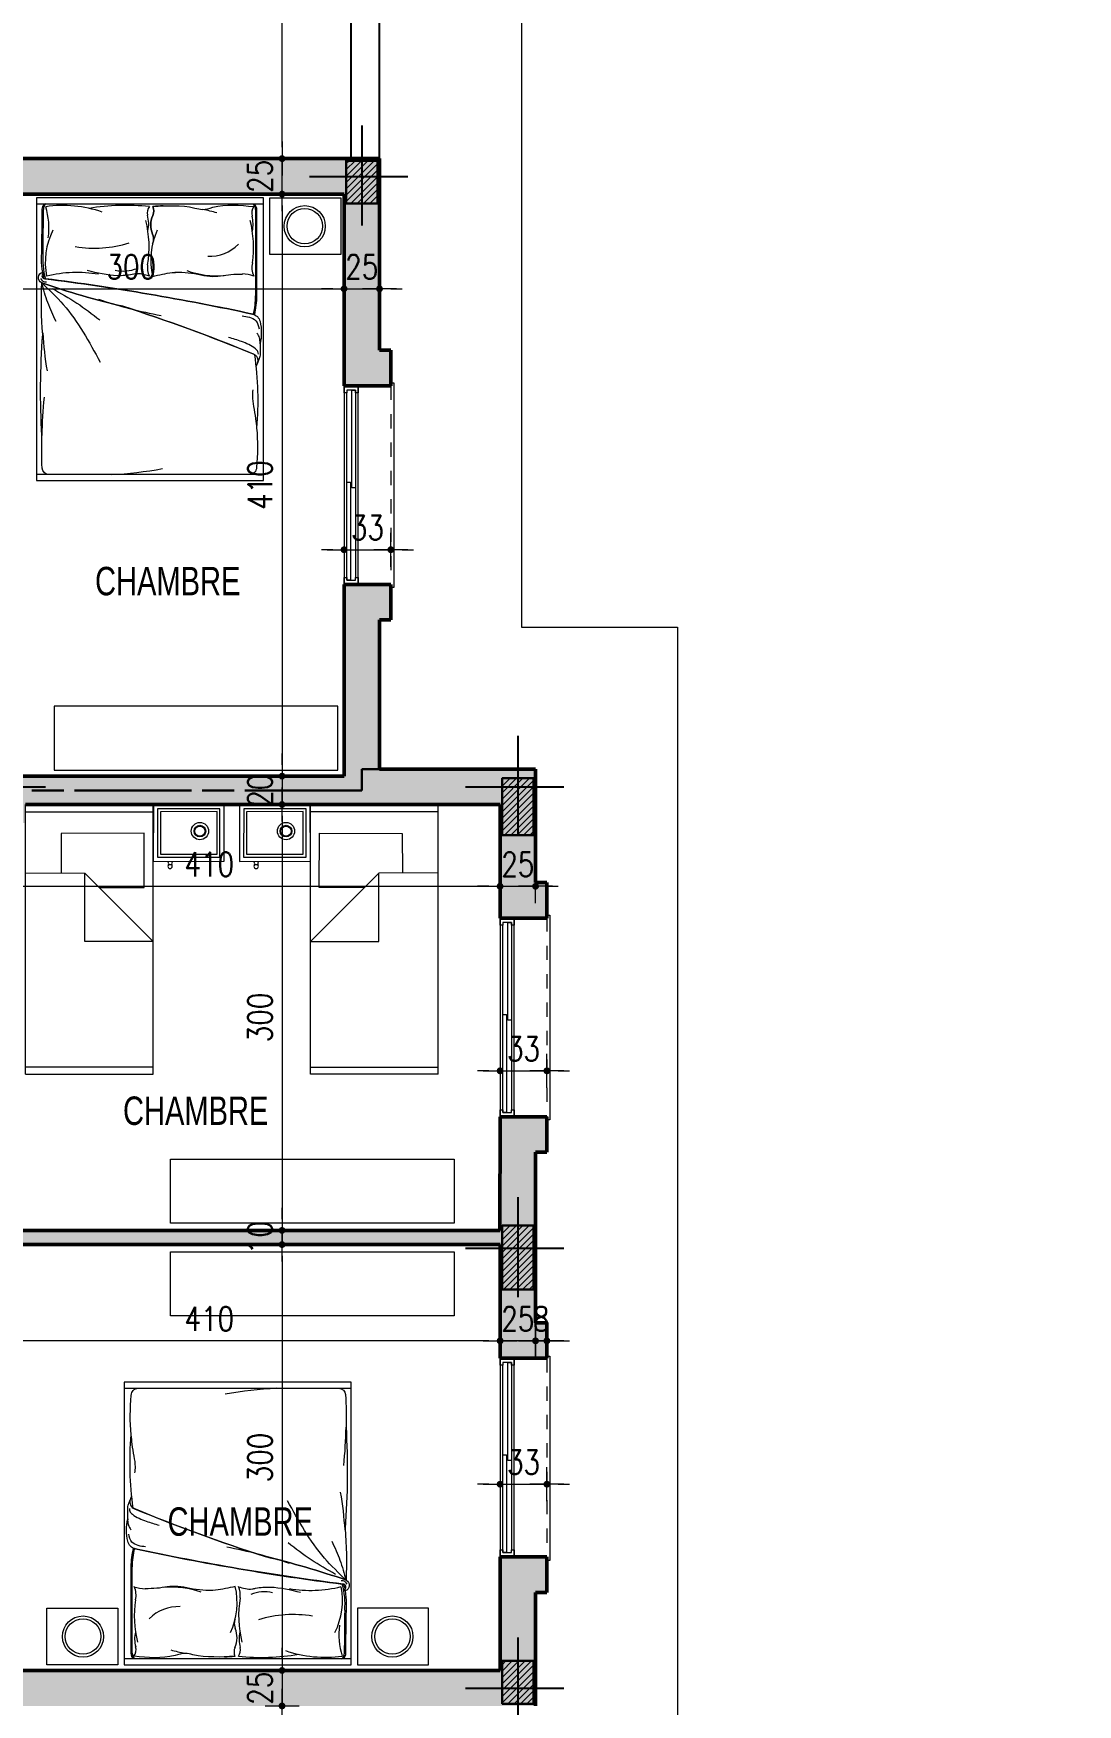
# Model space of a CAD drawing. Header units: millimetres. Extents: x 906 to 2589, y -1235 to -637.
# Drawn here: x 2566.35 to 2573.71, y -1221.9 to -1210.12 of the extents above; entities that cross this region are included whole.
import ezdxf

# ---------------------------------------------------------------- set-up
doc = ezdxf.new("R2010")
doc.units = ezdxf.units.MM
doc.linetypes.add('AXES', pattern=[2, 1.25, -0.25, 0.25, -0.25])
doc.linetypes.add('HIDDEN', pattern=[0.375, 0.25, -0.125])
doc.layers.get('DEFPOINTS').update_dxf_attribs({"color": 255, "lineweight": 13})
for name, color, linetype, lineweight in [('A-signe', 7, 'Continuous', 9), ('APPUITS', 7, 'Continuous', 18), ('AXE LIMITE', 1, 'AXES', 30), ('DIM.', 4, 'Continuous', 25), ('interrompu', 7, 'HIDDEN', 15), ('MENUISERIE', 7, 'Continuous', 13), ('MEUBLE', 35, 'Continuous', 15), ('MUR 0.25', 7, 'Continuous', 25), ('MUR 0.5', 7, 'Continuous', 50), ('POTEAUX ARCH', 7, 'Continuous', 30), ('POTEAUX HACHURE', 7, 'Continuous', 15), ('REVERS D EAU', 7, 'Continuous', 13), ('TEXTE', 7, 'Continuous', 20)]:
    doc.layers.add(name, color=color, linetype=linetype, lineweight=lineweight)
for name, color, linetype in [('AXE', 7, 'AXES'), ('TEINTE 1', 30, 'Continuous'), ('TEINTE 2', 3, 'Continuous')]:
    doc.layers.add(name, color=color, linetype=linetype)
doc.styles.add('atef', font='romans.shx', dxfattribs={"width": 0.8})
doc.styles.add('STYLE4', font='swisscl.ttf')
doc.dimstyles.new('COTEXT', dxfattribs={"dimscale": 0, "dimtxt": 0.17, "dimasz": 0.08, "dimexe": 0.015, "dimexo": 0.015, "dimgap": 0.07, "dimtad": 1, "dimdec": 0, "dimlfac": 100, "dimzin": 0, "dimdsep": 46, "dimtxsty": 'atef', "dimblk": 'SIG2', "dimcen": 0.15, "dimse1": 1, "dimse2": 1, "dimclrd": 256, "dimclre": 6, "dimclrt": 2, "dimadec": 0, "dimazin": 0, "dimtfac": 0.5, "dimtdec": 0, "dimtix": 1, "dimtmove": 2, "dimatfit": 1, "dimldrblk": 'SIG2', "dimfxl": 0.18, "dimtolj": 1, "dimtzin": 0, "dimlwd": 18, "dimarcsym": 0})

# ---------------------------------------------------------------- blocks, each defined once
blk = doc.blocks.new('SIG2')
at = {"layer": 'A-signe'}
for p, q in [((0, 1.5), (0, 0.5)), ((-1.5, 0), (-0.5, 0)), ((-0.5, 0), (0.5, 0)), ((0, 0.5), (0, -0.5)), ((0.5, 0), (1.5, 0)), ((0, -0.5), (0, -1.5))]:
    blk.add_line(p, q, dxfattribs=at)
at = {"layer": 'A-signe', "const_width": 0.3}
blk.add_lwpolyline([(-0.15, 0, 1), (0.15, 0, 1)], format="xyb", close=True, dxfattribs=at)
blk = doc.blocks.new('*D1064')
at = {"layer": 'DEFPOINTS', "color": 0, "transparency": 16777216}
for p in [(2567.795, -1211.256), (2567.795, -1215.356), (2568.106, -1215.356)]:
    blk.add_point(p, dxfattribs=at)
at = {"layer": 'DIM.', "lineweight": 18, "transparency": 16777216}
blk.add_line((2568.106, -1211.336), (2568.106, -1215.276), dxfattribs=at)
at = {"layer": 'DIM.', "lineweight": 18, "transparency": 16777216, "xscale": 0.08, "yscale": 0.08, "zscale": 0.08}
for p, rotation in [((2568.106, -1211.256), 90), ((2568.106, -1215.356), 270)]:
    blk.add_blockref('SIG2', p, dxfattribs=dict(at, rotation=rotation))
at = {"layer": 'DIM.', "color": 2, "transparency": 16777216, "insert": (2567.951, -1213.306), "char_height": 0.17, "attachment_point": 5, "rotation": 90, "style": 'atef'}
blk.add_mtext('\\A1;410', dxfattribs=at)
blk = doc.blocks.new('*D1065')
at = {"layer": 'DEFPOINTS', "color": 0, "transparency": 16777216}
for p in [(2567.795, -1215.356), (2567.203, -1215.556), (2568.106, -1215.556)]:
    blk.add_point(p, dxfattribs=at)
at = {"layer": 'DIM.', "lineweight": 18, "transparency": 16777216}
for p, q in [((2568.106, -1215.276), (2568.106, -1215.196)), ((2568.106, -1215.356), (2568.106, -1215.556)), ((2568.106, -1215.636), (2568.106, -1215.716))]:
    blk.add_line(p, q, dxfattribs=at)
at = {"layer": 'DIM.', "lineweight": 18, "transparency": 16777216, "xscale": 0.08, "yscale": 0.08, "zscale": 0.08}
for p, rotation in [((2568.106, -1215.356), 270), ((2568.106, -1215.556), 90)]:
    blk.add_blockref('SIG2', p, dxfattribs=dict(at, rotation=rotation))
at = {"layer": 'DIM.', "color": 2, "transparency": 16777216, "insert": (2567.951, -1215.456), "char_height": 0.17, "attachment_point": 5, "rotation": 90, "style": 'atef'}
blk.add_mtext('\\A1;20', dxfattribs=at)
blk = doc.blocks.new('*D1066')
at = {"layer": 'DEFPOINTS', "color": 0, "transparency": 16777216}
for p in [(2566.475, -1215.556), (2568.006, -1218.556), (2568.106, -1218.556)]:
    blk.add_point(p, dxfattribs=at)
at = {"layer": 'DIM.', "lineweight": 18, "transparency": 16777216}
blk.add_line((2568.106, -1215.636), (2568.106, -1218.476), dxfattribs=at)
at = {"layer": 'DIM.', "lineweight": 18, "transparency": 16777216, "xscale": 0.08, "yscale": 0.08, "zscale": 0.08}
for p, rotation in [((2568.106, -1215.556), 90), ((2568.106, -1218.556), 270)]:
    blk.add_blockref('SIG2', p, dxfattribs=dict(at, rotation=rotation))
at = {"layer": 'DIM.', "color": 2, "transparency": 16777216, "insert": (2567.951, -1217.056), "char_height": 0.17, "attachment_point": 5, "rotation": 90, "style": 'atef'}
blk.add_mtext('\\A1;300', dxfattribs=at)
blk = doc.blocks.new('*D1067')
at = {"layer": 'DEFPOINTS', "color": 0, "transparency": 16777216}
for p in [(2567.084, -1211.006), (2568.106, -1211.006), (2567.084, -1211.256)]:
    blk.add_point(p, dxfattribs=at)
at = {"layer": 'DIM.', "lineweight": 18, "transparency": 16777216}
for p, q in [((2568.106, -1210.926), (2568.106, -1210.846)), ((2568.106, -1211.256), (2568.106, -1211.006)), ((2568.106, -1211.336), (2568.106, -1211.416))]:
    blk.add_line(p, q, dxfattribs=at)
at = {"layer": 'DIM.', "lineweight": 18, "transparency": 16777216, "xscale": 0.08, "yscale": 0.08, "zscale": 0.08}
for p, rotation in [((2568.106, -1211.006), 270), ((2568.106, -1211.256), 90)]:
    blk.add_blockref('SIG2', p, dxfattribs=dict(at, rotation=rotation))
at = {"layer": 'DIM.', "color": 2, "transparency": 16777216, "insert": (2567.951, -1211.131), "char_height": 0.17, "attachment_point": 5, "rotation": 90, "style": 'atef'}
blk.add_mtext('\\A1;25', dxfattribs=at)
blk = doc.blocks.new('*D1068')
at = {"layer": 'DEFPOINTS', "color": 0, "transparency": 16777216}
for p in [(2569.893, -1219.158), (2569.643, -1219.334), (2569.643, -1219.334)]:
    blk.add_point(p, dxfattribs=at)
at = {"layer": 'DIM.', "lineweight": 18, "transparency": 16777216}
for p, q in [((2569.563, -1219.334), (2569.483, -1219.334)), ((2569.893, -1219.334), (2569.643, -1219.334)), ((2569.973, -1219.334), (2570.053, -1219.334))]:
    blk.add_line(p, q, dxfattribs=at)
at = {"layer": 'DIM.', "lineweight": 18, "transparency": 16777216, "xscale": 0.08, "yscale": 0.08, "zscale": 0.08}
blk.add_blockref('SIG2', (2569.643, -1219.334), dxfattribs=at)
at = {"layer": 'DIM.', "lineweight": 18, "transparency": 16777216, "xscale": 0.08, "yscale": 0.08, "zscale": 0.08, "rotation": 180}
blk.add_blockref('SIG2', (2569.893, -1219.334), dxfattribs=at)
at = {"layer": 'DIM.', "color": 2, "transparency": 16777216, "insert": (2569.768, -1219.179), "char_height": 0.17, "attachment_point": 5, "style": 'atef'}
blk.add_mtext('\\A1;25', dxfattribs=at)
blk = doc.blocks.new('*D1069')
at = {"layer": 'DEFPOINTS', "color": 0, "transparency": 16777216}
for p in [(2565.543, -1218.934), (2565.543, -1219.334), (2569.643, -1219.334)]:
    blk.add_point(p, dxfattribs=at)
at = {"layer": 'DIM.', "lineweight": 18, "transparency": 16777216}
blk.add_line((2569.563, -1219.334), (2565.623, -1219.334), dxfattribs=at)
at = {"layer": 'DIM.', "lineweight": 18, "transparency": 16777216, "xscale": 0.08, "yscale": 0.08, "zscale": 0.08, "rotation": 180}
blk.add_blockref('SIG2', (2565.543, -1219.334), dxfattribs=at)
at = {"layer": 'DIM.', "lineweight": 18, "transparency": 16777216, "xscale": 0.08, "yscale": 0.08, "zscale": 0.08}
blk.add_blockref('SIG2', (2569.643, -1219.334), dxfattribs=at)
at = {"layer": 'DIM.', "color": 2, "transparency": 16777216, "insert": (2567.593, -1219.179), "char_height": 0.17, "attachment_point": 5, "style": 'atef'}
blk.add_mtext('\\A1;410', dxfattribs=at)
blk = doc.blocks.new('*D1090')
at = {"layer": 'DEFPOINTS', "color": 0, "transparency": 16777216}
for p in [(2568.543, -1211.648), (2565.543, -1211.847), (2568.543, -1211.923)]:
    blk.add_point(p, dxfattribs=at)
at = {"layer": 'DIM.', "lineweight": 18, "transparency": 16777216}
blk.add_line((2565.623, -1211.923), (2568.463, -1211.923), dxfattribs=at)
at = {"layer": 'DIM.', "lineweight": 18, "transparency": 16777216, "xscale": 0.08, "yscale": 0.08, "zscale": 0.08, "rotation": 180}
blk.add_blockref('SIG2', (2565.543, -1211.923), dxfattribs=at)
at = {"layer": 'DIM.', "lineweight": 18, "transparency": 16777216, "xscale": 0.08, "yscale": 0.08, "zscale": 0.08}
blk.add_blockref('SIG2', (2568.543, -1211.923), dxfattribs=at)
at = {"layer": 'DIM.', "color": 2, "transparency": 16777216, "insert": (2567.043, -1211.768), "char_height": 0.17, "attachment_point": 5, "style": 'atef'}
blk.add_mtext('\\A1;300', dxfattribs=at)
blk = doc.blocks.new('*D1091')
at = {"layer": 'DEFPOINTS', "color": 0, "transparency": 16777216}
for p in [(2568.543, -1211.675), (2568.793, -1211.714), (2568.793, -1211.923)]:
    blk.add_point(p, dxfattribs=at)
at = {"layer": 'DIM.', "lineweight": 18, "transparency": 16777216}
for p, q in [((2568.463, -1211.923), (2568.383, -1211.923)), ((2568.543, -1211.923), (2568.793, -1211.923)), ((2568.873, -1211.923), (2568.953, -1211.923))]:
    blk.add_line(p, q, dxfattribs=at)
at = {"layer": 'DIM.', "lineweight": 18, "transparency": 16777216, "xscale": 0.08, "yscale": 0.08, "zscale": 0.08}
blk.add_blockref('SIG2', (2568.543, -1211.923), dxfattribs=at)
at = {"layer": 'DIM.', "lineweight": 18, "transparency": 16777216, "xscale": 0.08, "yscale": 0.08, "zscale": 0.08, "rotation": 180}
blk.add_blockref('SIG2', (2568.793, -1211.923), dxfattribs=at)
at = {"layer": 'DIM.', "color": 2, "transparency": 16777216, "insert": (2568.668, -1211.768), "char_height": 0.17, "attachment_point": 5, "style": 'atef'}
blk.add_mtext('\\A1;25', dxfattribs=at)
blk = doc.blocks.new('*D1210')
at = {"layer": 'DEFPOINTS', "color": 0, "transparency": 16777216}
for p in [(2568.516, -1218.556), (2568.106, -1218.656), (2568.516, -1218.656)]:
    blk.add_point(p, dxfattribs=at)
at = {"layer": 'DIM.', "lineweight": 18, "transparency": 16777216}
for p, q in [((2568.106, -1218.476), (2568.106, -1218.396)), ((2568.106, -1218.556), (2568.106, -1218.656)), ((2568.106, -1218.736), (2568.106, -1218.816))]:
    blk.add_line(p, q, dxfattribs=at)
at = {"layer": 'DIM.', "lineweight": 18, "transparency": 16777216, "xscale": 0.08, "yscale": 0.08, "zscale": 0.08}
for p, rotation in [((2568.106, -1218.556), 270), ((2568.106, -1218.656), 90)]:
    blk.add_blockref('SIG2', p, dxfattribs=dict(at, rotation=rotation))
at = {"layer": 'DIM.', "color": 2, "transparency": 16777216, "insert": (2567.951, -1218.606), "char_height": 0.17, "attachment_point": 5, "rotation": 90, "style": 'atef'}
blk.add_mtext('\\A1;10', dxfattribs=at)
blk = doc.blocks.new('*D1211')
at = {"layer": 'DEFPOINTS', "color": 0, "transparency": 16777216}
for p in [(2568.516, -1218.656), (2567.213, -1221.656), (2568.106, -1221.656)]:
    blk.add_point(p, dxfattribs=at)
at = {"layer": 'DIM.', "lineweight": 18, "transparency": 16777216}
blk.add_line((2568.106, -1218.736), (2568.106, -1221.576), dxfattribs=at)
at = {"layer": 'DIM.', "lineweight": 18, "transparency": 16777216, "xscale": 0.08, "yscale": 0.08, "zscale": 0.08}
for p, rotation in [((2568.106, -1218.656), 90), ((2568.106, -1221.656), 270)]:
    blk.add_blockref('SIG2', p, dxfattribs=dict(at, rotation=rotation))
at = {"layer": 'DIM.', "color": 2, "transparency": 16777216, "insert": (2567.951, -1220.156), "char_height": 0.17, "attachment_point": 5, "rotation": 90, "style": 'atef'}
blk.add_mtext('\\A1;300', dxfattribs=at)
blk = doc.blocks.new('*D1212')
at = {"layer": 'DEFPOINTS', "color": 0, "transparency": 16777216}
for p in [(2567.213, -1221.656), (2567.213, -1221.906), (2568.106, -1221.906)]:
    blk.add_point(p, dxfattribs=at)
at = {"layer": 'DIM.', "lineweight": 18, "transparency": 16777216}
for p, q in [((2568.106, -1221.576), (2568.106, -1221.496)), ((2568.106, -1221.656), (2568.106, -1221.906)), ((2568.106, -1221.986), (2568.106, -1222.066))]:
    blk.add_line(p, q, dxfattribs=at)
at = {"layer": 'DIM.', "lineweight": 18, "transparency": 16777216, "xscale": 0.08, "yscale": 0.08, "zscale": 0.08}
for p, rotation in [((2568.106, -1221.656), 270), ((2568.106, -1221.906), 90)]:
    blk.add_blockref('SIG2', p, dxfattribs=dict(at, rotation=rotation))
at = {"layer": 'DIM.', "color": 2, "transparency": 16777216, "insert": (2567.951, -1221.781), "char_height": 0.17, "attachment_point": 5, "rotation": 90, "style": 'atef'}
blk.add_mtext('\\A1;25', dxfattribs=at)
blk = doc.blocks.new('*D1103')
at = {"layer": 'DEFPOINTS', "color": 0, "transparency": 16777216}
for p in [(2569.893, -1218.772), (2569.973, -1219.221), (2569.973, -1219.334)]:
    blk.add_point(p, dxfattribs=at)
at = {"layer": 'DIM.', "lineweight": 18, "transparency": 16777216}
for p, q in [((2569.813, -1219.334), (2569.733, -1219.334)), ((2569.893, -1219.334), (2569.973, -1219.334)), ((2570.053, -1219.334), (2570.133, -1219.334))]:
    blk.add_line(p, q, dxfattribs=at)
at = {"layer": 'DIM.', "lineweight": 18, "transparency": 16777216, "xscale": 0.08, "yscale": 0.08, "zscale": 0.08}
blk.add_blockref('SIG2', (2569.893, -1219.334), dxfattribs=at)
at = {"layer": 'DIM.', "lineweight": 18, "transparency": 16777216, "xscale": 0.08, "yscale": 0.08, "zscale": 0.08, "rotation": 180}
blk.add_blockref('SIG2', (2569.973, -1219.334), dxfattribs=at)
at = {"layer": 'DIM.', "color": 2, "transparency": 16777216, "insert": (2569.933, -1219.179), "char_height": 0.17, "attachment_point": 5, "style": 'atef'}
blk.add_mtext('\\A1;8', dxfattribs=at)
blk = doc.blocks.new('*D1284')
at = {"layer": 'DEFPOINTS', "color": 0, "transparency": 16777216}
for p in [(2565.543, -1215.966), (2569.643, -1215.956), (2569.643, -1216.132)]:
    blk.add_point(p, dxfattribs=at)
at = {"layer": 'DIM.', "lineweight": 18, "transparency": 16777216}
blk.add_line((2565.623, -1216.132), (2569.563, -1216.132), dxfattribs=at)
at = {"layer": 'DIM.', "lineweight": 18, "transparency": 16777216, "xscale": 0.08, "yscale": 0.08, "zscale": 0.08, "rotation": 180}
blk.add_blockref('SIG2', (2565.543, -1216.132), dxfattribs=at)
at = {"layer": 'DIM.', "lineweight": 18, "transparency": 16777216, "xscale": 0.08, "yscale": 0.08, "zscale": 0.08}
blk.add_blockref('SIG2', (2569.643, -1216.132), dxfattribs=at)
at = {"layer": 'DIM.', "color": 2, "transparency": 16777216, "insert": (2567.593, -1215.977), "char_height": 0.17, "attachment_point": 5, "style": 'atef'}
blk.add_mtext('\\A1;410', dxfattribs=at)
blk = doc.blocks.new('*D1157')
at = {"layer": 'DEFPOINTS', "color": 0, "transparency": 16777216}
for p in [(2569.643, -1215.966), (2569.893, -1215.894), (2569.893, -1216.132)]:
    blk.add_point(p, dxfattribs=at)
at = {"layer": 'DIM.', "lineweight": 18, "transparency": 16777216}
for p, q in [((2569.563, -1216.132), (2569.483, -1216.132)), ((2569.643, -1216.132), (2569.893, -1216.132)), ((2569.973, -1216.132), (2570.053, -1216.132))]:
    blk.add_line(p, q, dxfattribs=at)
at = {"layer": 'DIM.', "lineweight": 18, "transparency": 16777216, "xscale": 0.08, "yscale": 0.08, "zscale": 0.08}
blk.add_blockref('SIG2', (2569.643, -1216.132), dxfattribs=at)
at = {"layer": 'DIM.', "lineweight": 18, "transparency": 16777216, "xscale": 0.08, "yscale": 0.08, "zscale": 0.08, "rotation": 180}
blk.add_blockref('SIG2', (2569.893, -1216.132), dxfattribs=at)
at = {"layer": 'DIM.', "color": 2, "transparency": 16777216, "insert": (2569.768, -1215.977), "char_height": 0.17, "attachment_point": 5, "style": 'atef'}
blk.add_mtext('\\A1;25', dxfattribs=at)
blk = doc.blocks.new('*D1288')
at = {"layer": 'DEFPOINTS', "color": 0, "transparency": 16777216}
for p in [(2568.543, -1213.761), (2568.873, -1213.761), (2568.873, -1213.761)]:
    blk.add_point(p, dxfattribs=at)
at = {"layer": 'DIM.', "lineweight": 18, "transparency": 16777216}
for p, q in [((2568.463, -1213.761), (2568.383, -1213.761)), ((2568.543, -1213.761), (2568.873, -1213.761)), ((2568.953, -1213.761), (2569.033, -1213.761))]:
    blk.add_line(p, q, dxfattribs=at)
at = {"layer": 'DIM.', "lineweight": 18, "transparency": 16777216, "xscale": 0.08, "yscale": 0.08, "zscale": 0.08}
blk.add_blockref('SIG2', (2568.543, -1213.761), dxfattribs=at)
at = {"layer": 'DIM.', "lineweight": 18, "transparency": 16777216, "xscale": 0.08, "yscale": 0.08, "zscale": 0.08, "rotation": 180}
blk.add_blockref('SIG2', (2568.873, -1213.761), dxfattribs=at)
at = {"layer": 'DIM.', "color": 2, "transparency": 16777216, "insert": (2568.708, -1213.606), "char_height": 0.17, "attachment_point": 5, "style": 'atef'}
blk.add_mtext('\\A1;33', dxfattribs=at)
blk = doc.blocks.new('*D1289')
at = {"layer": 'DEFPOINTS', "color": 0, "linetype": 'Continuous', "transparency": 16777216}
for p in [(2569.643, -1217.481), (2569.973, -1217.432), (2569.973, -1217.481)]:
    blk.add_point(p, dxfattribs=at)
at = {"layer": 'DIM.', "linetype": 'Continuous', "lineweight": 18, "transparency": 16777216}
for p, q in [((2569.563, -1217.432), (2569.483, -1217.432)), ((2569.643, -1217.432), (2569.973, -1217.432)), ((2570.053, -1217.432), (2570.133, -1217.432))]:
    blk.add_line(p, q, dxfattribs=at)
at = {"layer": 'DIM.', "linetype": 'Continuous', "lineweight": 18, "transparency": 16777216, "xscale": 0.08, "yscale": 0.08, "zscale": 0.08}
blk.add_blockref('SIG2', (2569.643, -1217.432), dxfattribs=at)
at = {"layer": 'DIM.', "linetype": 'Continuous', "lineweight": 18, "transparency": 16777216, "xscale": 0.08, "yscale": 0.08, "zscale": 0.08, "rotation": 180}
blk.add_blockref('SIG2', (2569.973, -1217.432), dxfattribs=at)
at = {"layer": 'DIM.', "color": 2, "linetype": 'Continuous', "transparency": 16777216, "insert": (2569.808, -1217.277), "char_height": 0.17, "attachment_point": 5, "style": 'atef'}
blk.add_mtext('\\A1;33', dxfattribs=at)
blk = doc.blocks.new('*D1293')
at = {"layer": 'DEFPOINTS', "color": 0, "transparency": 16777216}
for p in [(2569.973, -1220.344), (2569.643, -1220.506), (2569.973, -1220.506)]:
    blk.add_point(p, dxfattribs=at)
at = {"layer": 'DIM.', "lineweight": 18, "transparency": 16777216}
for p, q in [((2569.563, -1220.344), (2569.483, -1220.344)), ((2569.643, -1220.344), (2569.973, -1220.344)), ((2570.053, -1220.344), (2570.133, -1220.344))]:
    blk.add_line(p, q, dxfattribs=at)
at = {"layer": 'DIM.', "lineweight": 18, "transparency": 16777216, "xscale": 0.08, "yscale": 0.08, "zscale": 0.08}
blk.add_blockref('SIG2', (2569.643, -1220.344), dxfattribs=at)
at = {"layer": 'DIM.', "lineweight": 18, "transparency": 16777216, "xscale": 0.08, "yscale": 0.08, "zscale": 0.08, "rotation": 180}
blk.add_blockref('SIG2', (2569.973, -1220.344), dxfattribs=at)
at = {"layer": 'DIM.', "color": 2, "transparency": 16777216, "insert": (2569.808, -1220.189), "char_height": 0.17, "attachment_point": 5, "style": 'atef'}
blk.add_mtext('\\A1;33', dxfattribs=at)
blk = doc.blocks.new('A$C4AA77CC6')
at = {"linetype": 'ByBlock'}
for p, q in [((1.123, 2.065), (0, 0.532)), ((1.093, 2.024), (1.819, 1.492)), ((1.849, 1.533), (1.123, 2.065)), ((1.849, 1.533), (0.726, 0)), ((0.57, 1.31), (0.96, 1.025)), ((0.674, 0.636), (0.57, 1.31)), ((0.396, 0.966), (0.171, 0.658)), ((0.653, 0.778), (0.396, 0.966)), ((0.96, 1.025), (0.674, 0.636)), ((0.171, 0.658), (0.643, 0.313)), ((1.011, 0.389), (0.674, 0.636)), ((0, 0.532), (0.726, 0)), ((0.756, 0.041), (0.03, 0.573)), ((0.643, 0.313), (0.808, 0.538))]:
    blk.add_line(p, q, dxfattribs=at)
blk = doc.blocks.new('A$C209961D1')
at = {"linetype": 'ByBlock'}
for p, q in [((0.236, 0.618), (0, 0.295)), ((0.64, 0.323), (0.236, 0.618)), ((0.243, 0.576), (0.042, 0.302)), ((0.247, 0.548), (0.07, 0.306)), ((0.598, 0.316), (0.243, 0.576)), ((0.57, 0.312), (0.247, 0.548)), ((0.55, 0.419), (0.568, 0.406)), ((0, 0.295), (0.403, 0)), ((0.042, 0.302), (0.397, 0.042)), ((0.07, 0.306), (0.393, 0.07)), ((0.393, 0.07), (0.57, 0.312)), ((0.397, 0.042), (0.598, 0.316)), ((0.403, 0), (0.64, 0.323))]:
    blk.add_line(p, q, dxfattribs=at)
for radius in [0.061, 0.041, 0.036]:
    blk.add_circle((0.249, 0.345), radius, dxfattribs=at)
for centre, radius, start, end in [((0.529, 0.426), 0.0216, 269.7237, 342.5351), ((0.565, 0.421), 0.0157, 280.3371, 187.2282), ((0.58, 0.388), 0.0216, 125.0302, 197.8416)]:
    blk.add_arc(centre, radius, start, end, dxfattribs=at)
blk = doc.blocks.new('*D1182')
at = {"layer": 'DEFPOINTS', "color": 0, "transparency": 16777216}
for p in [(2568.106, -1202.103), (2568.693, -1202.103), (2568.334, -1211.006)]:
    blk.add_point(p, dxfattribs=at)
at = {"layer": 'DIM.', "lineweight": 18, "transparency": 16777216}
blk.add_line((2568.106, -1210.926), (2568.106, -1202.183), dxfattribs=at)
at = {"layer": 'DIM.', "lineweight": 18, "transparency": 16777216, "xscale": 0.08, "yscale": 0.08, "zscale": 0.08}
for p, rotation in [((2568.106, -1202.103), 90), ((2568.106, -1211.006), 270)]:
    blk.add_blockref('SIG2', p, dxfattribs=dict(at, rotation=rotation))
at = {"layer": 'DIM.', "color": 2, "transparency": 16777216, "insert": (2567.951, -1206.555), "char_height": 0.17, "attachment_point": 5, "rotation": 90, "style": 'atef'}
blk.add_mtext('\\A1;890', dxfattribs=at)

msp = doc.modelspace()

# ---------------------------------------------------------------- hatches: boundary and pattern name
at = {"layer": 'POTEAUX HACHURE'}
h = msp.add_hatch(dxfattribs=at)
h.set_pattern_fill('ANSI31', color=256, scale=0.01)
h.set_pattern_definition([(45, (1523.02713, -320.740743), (-0.0224506403, 0.0224506403), [])])
h.paths.add_polyline_path([(2568.558, -1211.321), (2568.778, -1211.321), (2568.778, -1211.021), (2568.558, -1211.021)])
h = msp.add_hatch(dxfattribs=at)
h.set_pattern_fill('ANSI31', color=256, scale=0.01)
h.set_pattern_definition([(45, (1404.80488, -221.786363), (-0.0224506403, 0.0224506403), [])])
h.paths.add_polyline_path([(2569.658, -1215.771), (2569.878, -1215.771), (2569.878, -1215.371), (2569.658, -1215.371)])
h = msp.add_hatch(dxfattribs=at)
h.set_pattern_fill('ANSI31', color=256, scale=0.01)
h.set_pattern_definition([(45, (1524.12713, -318.490743), (-0.0224506403, 0.0224506403), [])])
h.paths.add_polyline_path([(2569.658, -1218.972), (2569.878, -1218.972), (2569.878, -1218.522), (2569.658, -1218.522)])
h = msp.add_hatch(dxfattribs=at)
h.set_pattern_fill('ANSI31', color=256, scale=0.01)
h.set_pattern_definition([(45, (1524.12713, -318.340743), (-0.0224506403, 0.0224506403), [])])
h.paths.add_polyline_path([(2569.658, -1221.589), (2569.878, -1221.589), (2569.878, -1221.891), (2569.658, -1221.891)])
at = {"layer": 'TEINTE 1'}
h = msp.add_hatch(color=256, dxfattribs=at)
h.dxf.hatch_style = 1
h.paths.add_polyline_path([(2565.693, -1210.714), (2564.818, -1210.714), (2564.818, -1210.634), (2564.568, -1210.634), (2564.568, -1210.964), (2565.443, -1210.964), (2565.443, -1214.264), (2565.162, -1214.264), (2565.162, -1214.364), (2565.543, -1214.364), (2565.543, -1211.256), (2568.543, -1211.256), (2568.543, -1212.606), (2568.873, -1212.606), (2568.873, -1212.356), (2568.793, -1212.356), (2568.793, -1211.006), (2565.693, -1211.006)])
h = msp.add_hatch(color=256, dxfattribs=at)
h.dxf.hatch_style = 1
h.paths.add_polyline_path([(2568.793, -1214.256), (2568.873, -1214.256), (2568.873, -1214.006), (2568.543, -1214.006), (2568.543, -1215.356), (2565.443, -1215.356), (2565.443, -1215.264), (2565.343, -1215.264), (2565.343, -1215.264), (2565.343, -1215.564), (2562.543, -1215.564), (2562.543, -1215.664), (2563.343, -1215.664), (2563.343, -1217.764), (2563.343, -1217.764), (2562.643, -1217.764), (2562.643, -1218.064), (2562.843, -1218.064), (2562.843, -1217.964), (2563.543, -1217.964), (2563.543, -1217.664), (2563.443, -1217.664), (2563.443, -1215.664), (2565.443, -1215.663), (2565.443, -1215.456), (2568.668, -1215.456), (2568.668, -1215.306), (2568.793, -1215.306)])
at = {"layer": 'TEINTE 2'}
h = msp.add_hatch(color=256, dxfattribs=at)
h.dxf.hatch_style = 1
h.paths.add_polyline_path([(2569.893, -1215.306), (2568.668, -1215.306), (2568.668, -1215.456), (2565.443, -1215.456), (2565.443, -1215.663), (2563.443, -1215.664), (2563.443, -1217.664), (2563.543, -1217.664), (2563.643, -1217.664), (2563.643, -1217.464), (2563.543, -1217.464), (2563.543, -1215.764), (2565.443, -1215.764), (2565.443, -1217.464), (2565.356, -1217.464), (2565.356, -1217.564), (2565.443, -1217.564), (2565.443, -1217.591), (2565.543, -1217.591), (2565.543, -1215.686), (2566.298, -1215.686), (2566.298, -1215.556), (2569.643, -1215.556), (2569.643, -1216.356), (2569.973, -1216.356), (2569.973, -1216.106), (2569.893, -1216.106)])
h = msp.add_hatch(color=256, dxfattribs=at)
h.dxf.hatch_style = 1
h.paths.add_polyline_path([(2569.893, -1218.006), (2569.973, -1218.006), (2569.973, -1217.756), (2569.643, -1217.756), (2569.642, -1218.556), (2565.543, -1218.556), (2565.543, -1218.491), (2565.443, -1218.491), (2565.443, -1218.738), (2565.543, -1218.738), (2565.543, -1218.656), (2567.643, -1218.656), (2569.643, -1218.656), (2569.643, -1219.456), (2569.973, -1219.456), (2569.973, -1219.206), (2569.893, -1219.206)])
h = msp.add_hatch(color=256, dxfattribs=at)
h.dxf.hatch_style = 1
h.paths.add_polyline_path([(2569.893, -1221.106), (2569.973, -1221.106), (2569.973, -1220.856), (2569.643, -1220.856), (2569.643, -1221.656), (2565.543, -1221.656), (2565.543, -1219.638), (2565.443, -1219.638), (2565.443, -1222.026), (2565.793, -1222.026), (2565.793, -1221.906), (2569.893, -1221.906)])

# ---------------------------------------------------------------- linework, layer by layer
at = {"layer": 'APPUITS'}
for points in [[(2568.873, -1212.586), (2568.893, -1212.586), (2568.893, -1214.026), (2568.873, -1214.026)], [(2569.973, -1216.336), (2569.993, -1216.336), (2569.993, -1217.776), (2569.973, -1217.776)], [(2569.973, -1219.441), (2569.993, -1219.441), (2569.993, -1220.881), (2569.973, -1220.881)]]:
    msp.add_lwpolyline(points, dxfattribs=at)
at = {"layer": 'AXE'}
for p, q in [((2568.668, -1210.773), (2568.668, -1211.476)), ((2568.299, -1211.131), (2568.993, -1211.131)), ((2569.768, -1215.073), (2569.768, -1215.776)), ((2565.199, -1215.431), (2566.439, -1215.431)), ((2569.399, -1215.431), (2570.093, -1215.431)), ((2569.768, -1218.323), (2569.768, -1219.026)), ((2569.399, -1218.681), (2570.093, -1218.681)), ((2569.768, -1221.423), (2569.768, -1222.126)), ((2569.399, -1221.781), (2570.093, -1221.781))]:
    msp.add_line(p, q, dxfattribs=at)
at = {"layer": 'AXE LIMITE', "ltscale": 0.6}
for points in [[(2563.543, -1217.664), (2563.443, -1217.664), (2563.443, -1215.664), (2565.443, -1215.663), (2565.443, -1215.456), (2568.668, -1215.456), (2568.668, -1215.306)], [(2568.668, -1215.306), (2568.668, -1215.456), (2565.443, -1215.456), (2565.443, -1215.664), (2563.443, -1215.664), (2563.443, -1217.664), (2563.543, -1217.664)], [(2568.793, -1215.306), (2568.668, -1215.306)]]:
    msp.add_lwpolyline(points, dxfattribs=at)
at = {"layer": 'interrompu', "ltscale": 0.2}
for p, q in [((2568.873, -1212.606), (2568.873, -1214.006)), ((2569.973, -1216.351), (2569.973, -1217.756)), ((2569.973, -1219.456), (2569.973, -1220.856))]:
    msp.add_line(p, q, dxfattribs=at)
at = {"layer": 'MENUISERIE', "color": 2, "linetype": 'Continuous'}
for p, q in [((2568.543, -1212.606), (2568.543, -1214.006)), ((2568.563, -1213.956), (2568.563, -1212.656)), ((2568.623, -1212.656), (2568.623, -1213.956)), ((2568.643, -1214.006), (2568.643, -1212.606)), ((2569.643, -1216.356), (2569.643, -1217.756)), ((2569.663, -1217.706), (2569.663, -1216.406)), ((2569.723, -1216.406), (2569.723, -1217.706)), ((2569.743, -1217.756), (2569.743, -1216.356)), ((2569.643, -1219.456), (2569.643, -1220.856)), ((2569.743, -1220.856), (2569.743, -1219.456)), ((2569.663, -1220.806), (2569.663, -1219.506)), ((2569.723, -1219.506), (2569.723, -1220.806))]:
    msp.add_line(p, q, dxfattribs=at)
at = {"layer": 'MENUISERIE', "color": 2, "linetype": 'Continuous', "extrusion": (0, 0, -1)}
for points in [[(-2568.643, -1212.606), (-2568.643, -1212.656), (-2568.623, -1212.656), (-2568.623, -1212.636), (-2568.563, -1212.636), (-2568.563, -1212.656), (-2568.543, -1212.656), (-2568.543, -1212.606), (-2568.543, -1212.606)], [(-2568.623, -1213.326), (-2568.598, -1213.326), (-2568.598, -1212.636), (-2568.623, -1212.636), (-2568.623, -1212.636)], [(-2568.588, -1213.976), (-2568.563, -1213.976), (-2568.563, -1213.286), (-2568.588, -1213.286), (-2568.588, -1213.286)], [(-2568.643, -1214.006), (-2568.543, -1214.006), (-2568.543, -1213.956), (-2568.563, -1213.956), (-2568.563, -1213.976), (-2568.623, -1213.976), (-2568.623, -1213.956), (-2568.643, -1213.956), (-2568.643, -1213.956)], [(-2569.743, -1216.356), (-2569.743, -1216.406), (-2569.723, -1216.406), (-2569.723, -1216.386), (-2569.663, -1216.386), (-2569.663, -1216.406), (-2569.643, -1216.406), (-2569.643, -1216.356), (-2569.643, -1216.356)], [(-2569.723, -1217.076), (-2569.698, -1217.076), (-2569.698, -1216.386), (-2569.723, -1216.386), (-2569.723, -1216.386)], [(-2569.688, -1217.726), (-2569.663, -1217.726), (-2569.663, -1217.036), (-2569.688, -1217.036), (-2569.688, -1217.036)], [(-2569.743, -1217.756), (-2569.643, -1217.756), (-2569.643, -1217.706), (-2569.663, -1217.706), (-2569.663, -1217.726), (-2569.723, -1217.726), (-2569.723, -1217.706), (-2569.743, -1217.706), (-2569.743, -1217.706)], [(-2569.743, -1219.456), (-2569.743, -1219.506), (-2569.723, -1219.506), (-2569.723, -1219.486), (-2569.663, -1219.486), (-2569.663, -1219.506), (-2569.643, -1219.506), (-2569.643, -1219.456), (-2569.643, -1219.456)], [(-2569.723, -1220.176), (-2569.698, -1220.176), (-2569.698, -1219.486), (-2569.723, -1219.486), (-2569.723, -1219.486)], [(-2569.688, -1220.826), (-2569.663, -1220.826), (-2569.663, -1220.136), (-2569.688, -1220.136), (-2569.688, -1220.136)], [(-2569.743, -1220.856), (-2569.643, -1220.856), (-2569.643, -1220.806), (-2569.663, -1220.806), (-2569.663, -1220.826), (-2569.723, -1220.826), (-2569.723, -1220.806), (-2569.743, -1220.806), (-2569.743, -1220.806)]]:
    msp.add_lwpolyline(points, close=True, dxfattribs=at)
at = {"layer": 'MEUBLE'}
for p, q in [((2566.444, -1211.325), (2567.9, -1211.325)), ((2567.92, -1211.364), (2567.92, -1211.973)), ((2567.049, -1221.535), (2567.049, -1220.927)), ((2568.526, -1221.575), (2567.069, -1221.575))]:
    msp.add_line(p, q, dxfattribs=at)
for points in [[(2567.976, -1211.282), (2566.376, -1211.282), (2566.376, -1213.274), (2567.976, -1213.274)], [(2567.976, -1211.282), (2566.376, -1211.282), (2566.376, -1211.325), (2567.976, -1211.325)], [(2568.02, -1211.282), (2568.52, -1211.282), (2568.52, -1211.682), (2568.02, -1211.682)], [(2566.376, -1213.274), (2567.976, -1213.274), (2567.976, -1213.231), (2566.376, -1213.231)], [(2568.499, -1215.313), (2568.499, -1214.863), (2566.499, -1214.863), (2566.499, -1215.313)], [(2569.32, -1218.055), (2569.32, -1218.505), (2567.32, -1218.505), (2567.32, -1218.055)], [(2569.32, -1218.707), (2569.32, -1219.157), (2567.32, -1219.157), (2567.32, -1218.707)], [(2566.993, -1221.617), (2568.594, -1221.617), (2568.594, -1219.626), (2566.993, -1219.626)], [(2568.594, -1219.626), (2566.993, -1219.626), (2566.993, -1219.668), (2568.594, -1219.668)], [(2566.949, -1221.617), (2566.449, -1221.617), (2566.449, -1221.217), (2566.949, -1221.217)], [(2568.638, -1221.617), (2569.138, -1221.617), (2569.138, -1221.217), (2568.638, -1221.217)], [(2566.993, -1221.617), (2568.594, -1221.617), (2568.594, -1221.575), (2566.993, -1221.575)]]:
    msp.add_lwpolyline(points, close=True, dxfattribs=at)
for points in [[(2566.415, -1211.364, -0.236068), (2566.435, -1211.325), (2567.907, -1211.325, -0.236068), (2567.926, -1211.364), (2567.926, -1211.973, -0.05303), (2567.911, -1212.105, 0.049043), (2567.898, -1212.101, 0.022031), (2566.43, -1211.852, -0.091009), (2566.412, -1211.669, 0.005577)], [(2567.199, -1211.585, 0.009104), (2567.194, -1211.603, 0.054264)], [(2566.412, -1211.881, -0.684956), (2566.419, -1211.805, 0.005428), (2566.421, -1211.816, 0.693798), (2566.433, -1211.852, -0.021985), (2567.898, -1212.101, -0.293862), (2567.951, -1212.153, -0.113732), (2567.951, -1212.311), (2567.951, -1212.306, 0.029665), (2567.951, -1212.294), (2567.951, -1212.39, -0.08857), (2567.948, -1212.408), (2567.934, -1212.446, 0.418916), (2567.904, -1212.383, 0.020991), (2566.983, -1212.046, -0.024856)], [(2566.412, -1211.881, 0.024856), (2566.983, -1212.046, -0.021038), (2567.906, -1212.384, -0.035808), (2567.912, -1212.387, -0.054874), (2567.927, -1212.904, -0.045967), (2567.926, -1213.182, -0.414214), (2567.877, -1213.231), (2566.465, -1213.231, -0.389277), (2566.415, -1213.186, -0.015971), (2566.413, -1212.957, -0.032364), (2566.419, -1212.245, -0.030742)], [(2568.557, -1221.019, 0.024856), (2567.986, -1220.853, -0.021038), (2567.063, -1220.516, -0.035808), (2567.057, -1220.513, -0.054874), (2567.042, -1219.995, -0.045967), (2567.043, -1219.718, -0.414214), (2567.092, -1219.668), (2568.505, -1219.668, -0.389277), (2568.554, -1219.713, -0.015971), (2568.557, -1219.942, -0.032364), (2568.551, -1220.655, -0.030742)], [(2568.557, -1221.019, -0.684956), (2568.551, -1221.095, 0.005428), (2568.548, -1221.084, 0.693798), (2568.536, -1221.047, -0.021985), (2567.071, -1220.799, -0.293862), (2567.018, -1220.746, -0.113732), (2567.018, -1220.589), (2567.018, -1220.593, 0.029665), (2567.018, -1220.606), (2567.018, -1220.509, -0.08857), (2567.021, -1220.492), (2567.036, -1220.453, 0.418916), (2567.066, -1220.517, 0.020991), (2567.986, -1220.853, -0.024856)], [(2568.554, -1221.535, -0.236068), (2568.534, -1221.575), (2567.063, -1221.575, -0.236068), (2567.043, -1221.535), (2567.043, -1220.927, -0.05303), (2567.059, -1220.795, 0.049043), (2567.072, -1220.799, 0.022031), (2568.54, -1221.048, -0.091009), (2568.557, -1221.231, 0.005577)], [(2567.77, -1221.314, 0.009104), (2567.775, -1221.297, 0.054264)]]:
    msp.add_lwpolyline(points, format="xyb", close=True, dxfattribs=at)
for points in [[(2567.268, -1211.338, 0.012603), (2567.196, -1211.343, -0.20311), (2567.195, -1211.406, 0.208424), (2567.193, -1211.539, -0.138052), (2567.199, -1211.585, 0.009104), (2567.194, -1211.603, 0.054264), (2567.199, -1211.585, 0.138052), (2567.193, -1211.539, -0.208424), (2567.195, -1211.406, 0.20311), (2567.196, -1211.343)], [(2567.375, -1211.808, 0.007035), (2567.351, -1211.808)]]:
    msp.add_lwpolyline(points, format="xyb", dxfattribs=at)
for centre, radius in [((2568.266, -1211.482), 0.145), ((2568.266, -1211.482), 0.125), ((2566.703, -1221.417), 0.145), ((2566.703, -1221.417), 0.125), ((2568.884, -1221.417), 0.145), ((2568.884, -1221.417), 0.125)]:
    msp.add_circle(centre, radius, dxfattribs=at)
for centre, radius, start, end in [((2552.768, -1211.386), 13.656, 358.8115, 0.0896), ((2566.473, -1211.364), 0.0494, 126.8699, 180), ((2566.56, -1212.195), 0.859, 71.0292, 98.0146), ((2565.953, -1211.496), 0.51, 352.4611, 17.1991), ((2567.005, -1212.863), 1.528, 83.7769, 99.7795), ((2567.235, -1211.39), 0.0789, 144.3788, 190.7343), ((2567.273, -1212.773), 1.435, 74.8925, 78.9602), ((2567.971, -1211.39), 0.0789, 144.3788, 195.1988), ((2567.87, -1211.364), 0.0494, 360, 53.1301), ((2566.411, -1211.628), 0.758, 350.3696, 14.26), ((2566.941, -1211.467), 0.225, 347.5821, 16.2142), ((2567.147, -1211.628), 0.758, 351.515, 14.26), ((2567.684, -1211.468), 0.218, 347.312, 15.1987), ((2566.939, -1211.736), 0.502, 153.3319, 191.2891), ((2566.785, -1210.818), 0.819, 260.432, 287.2702), ((2567.684, -1211.722), 0.504, 155.118, 192.9862), ((2567.593, -1211.403), 0.291, 267.8295, 315.0098), ((2566.928, -1211.713), 0.509, 175.0554, 195.8557), ((2566.661, -1212.686), 0.878, 80.1438, 104.1009), ((2566.987, -1211.544), 0.254, 257.148, 292.3825), ((2567.284, -1211.776), 0.127, 170.3711, 206.9649), ((2567.644, -1211.206), 0.625, 250.3433, 274.9225), ((2567.802, -1212.162), 0.345, 72.3598, 85.8762), ((2568.031, -1211.774), 0.138, 165.6001, 205.4467), ((2567.907, -1211.834), 0.000000529, 252.3598, 161.5694), ((2566.442, -1211.834), 0.0409, 202.6052, 274.4989), ((2564.374, -1228.283), 16.56, 77.7365, 82.8369), ((2567.879, -1208.772), 3.397, 251.6979, 259.4028), ((2567.292, -1211.964), 0.628, 347.089, 359.2313), ((2567.877, -1212.168), 0.0692, 67.337, 78.5679), ((2568.804, -1212.094), 2.389, 183.3667, 189.7857), ((2570.001, -1213.03), 3.589, 174.5127, 178.8342), ((2566.764, -1210.455), 2.78, 272.8418, 280.3385), ((2568.205, -1222.445), 2.78, 92.8418, 100.3385), ((2564.969, -1219.869), 3.589, 354.5127, 358.8342), ((2566.165, -1220.806), 2.389, 3.3667, 9.7857), ((2567.091, -1224.127), 3.397, 71.6979, 79.4028), ((2567.677, -1220.935), 0.628, 167.089, 179.2313), ((2567.092, -1220.731), 0.0692, 247.337, 258.5679), ((2570.596, -1204.617), 16.56, 257.7365, 262.8369), ((2568.527, -1221.065), 0.0409, 22.6052, 94.4989), ((2567.167, -1220.737), 0.345, 252.3598, 265.8762), ((2567.063, -1221.066), 0.000000529, 72.3598, 341.5694), ((2566.939, -1221.125), 0.138, 345.6001, 25.4467), ((2567.326, -1221.694), 0.625, 70.3433, 94.9225), ((2567.601, -1220.235), 0.856, 269.5806, 271.1929), ((2567.285, -1221.177), 0.504, 335.118, 12.9862), ((2567.685, -1221.123), 0.127, 350.3711, 26.9649), ((2568.558, -1221.271), 0.758, 170.3696, 194.26), ((2567.983, -1221.356), 0.254, 77.148, 112.3825), ((2568.308, -1220.214), 0.878, 260.1438, 284.1009), ((2568.03, -1221.164), 0.502, 333.3319, 11.2891), ((2568.041, -1221.187), 0.509, 355.0554, 15.8557), ((2567.822, -1221.271), 0.758, 171.515, 194.26), ((2567.376, -1221.497), 0.291, 87.8295, 135.0098), ((2568.184, -1222.081), 0.819, 80.432, 107.2702), ((2582.201, -1221.514), 13.656, 178.8115, 180.0896), ((2567.854, -1221.327), 0.0848, 171.4403, 202.8808), ((2567.854, -1221.327), 0.0848, 171.4403, 202.8808), ((2567.285, -1221.177), 0.504, 344.185, 346.2714), ((2567.854, -1221.327), 0.0848, 159.0161, 171.4403), ((2567.622, -1221.425), 0.167, 335.7877, 22.8808), ((2567.622, -1221.425), 0.167, 335.7877, 22.8808), ((2569.017, -1221.404), 0.51, 172.4611, 197.1991), ((2566.998, -1221.51), 0.0789, 324.3788, 15.1988), ((2567.285, -1221.432), 0.218, 167.312, 195.1987), ((2567.849, -1221.527), 0.0814, 155.7877, 201.7124), ((2567.849, -1221.527), 0.0814, 155.7877, 201.7124), ((2567.734, -1221.51), 0.0789, 324.3788, 10.7343), ((2568.028, -1221.432), 0.225, 167.5821, 196.2142), ((2567.099, -1221.535), 0.0494, 180, 233.1301), ((2567.696, -1220.126), 1.435, 254.8925, 258.9602), ((2567.656, -1220.126), 1.435, 271.7937, 274.682), ((2567.964, -1220.036), 1.528, 263.7769, 279.7795), ((2568.41, -1220.704), 0.859, 251.0292, 278.0146), ((2568.496, -1221.535), 0.0494, 306.8699, 360)]:
    msp.add_arc(centre, radius, start, end, dxfattribs=at)
for points in [[(2567.196, -1211.343), (2567.491, -1211.354), (2567.546, -1211.364), (2567.617, -1211.349), (2567.907, -1211.344)], [(2567.171, -1211.834), (2567.072, -1211.818), (2567.05, -1211.822), (2566.946, -1211.831), (2566.733, -1211.794)], [(2567.193, -1211.836), (2567.332, -1211.809), (2567.512, -1211.82), (2567.598, -1211.835), (2567.746, -1211.822), (2567.827, -1211.819)], [(2566.412, -1211.881), (2566.564, -1212.034), (2566.824, -1212.44)], [(2566.513, -1212.153), (2566.455, -1212.02), (2566.412, -1211.881)], [(2566.486, -1211.921), (2566.659, -1212.023), (2566.821, -1212.142)], [(2567.825, -1212.114), (2567.876, -1212.123), (2567.921, -1212.148), (2567.945, -1212.204)], [(2567.939, -1212.383), (2567.936, -1212.365), (2567.918, -1212.345), (2567.821, -1212.295), (2567.729, -1212.266)], [(2567.951, -1212.294), (2567.947, -1212.268), (2567.929, -1212.235)], [(2567.926, -1212.466), (2567.931, -1212.454), (2567.934, -1212.446)], [(2567.9, -1212.635), (2567.897, -1212.678), (2567.905, -1212.752), (2567.919, -1212.838), (2567.927, -1212.904)]]:
    msp.add_spline(points, degree=3, dxfattribs=at)
for points, knots in [([(2567.069, -1220.264), (2567.071, -1220.25), (2567.075, -1220.211), (2567.063, -1220.143), (2567.05, -1220.068), (2567.045, -1220.017), (2567.042, -1219.995)], [0, 0, 0, 0, 0.0432545, 0.1177701, 0.2046046, 0.2713538, 0.2713538, 0.2713538, 0.2713538]), ([(2567.043, -1220.433), (2567.041, -1220.437), (2567.039, -1220.444), (2567.036, -1220.45), (2567.036, -1220.453)], [0, 0, 0, 0, 0.01292671, 0.02118644, 0.02118644, 0.02118644, 0.02118644]), ([(2567.03, -1220.516), (2567.03, -1220.523), (2567.032, -1220.538), (2567.072, -1220.575), (2567.144, -1220.605), (2567.209, -1220.624), (2567.24, -1220.633)], [0, 0, 0, 0, 0.0181371, 0.0455949, 0.1548739, 0.2507526, 0.2507526, 0.2507526, 0.2507526]), ([(2568.557, -1221.019), (2568.505, -1220.969), (2568.335, -1220.808), (2568.223, -1220.602), (2568.145, -1220.46)], [0, 0, 0, 0, 0.2159361, 0.6975367, 0.6975367, 0.6975367, 0.6975367]), ([(2567.018, -1220.606), (2567.019, -1220.615), (2567.022, -1220.636), (2567.033, -1220.654), (2567.04, -1220.665)], [0, 0, 0, 0, 0.02553947, 0.06357393, 0.06357393, 0.06357393, 0.06357393]), ([(2567.144, -1220.786), (2567.127, -1220.783), (2567.093, -1220.779), (2567.039, -1220.755), (2567.03, -1220.716), (2567.025, -1220.695)], [0, 0, 0, 0, 0.0519116, 0.1034308, 0.164812, 0.164812, 0.164812, 0.164812]), ([(2567.776, -1221.064), (2567.73, -1221.075), (2567.625, -1221.1), (2567.487, -1221.088), (2567.351, -1221.054), (2567.246, -1221.079), (2567.169, -1221.08), (2567.142, -1221.081)], [0, 0, 0, 0, 0.1415117, 0.3224566, 0.4095366, 0.5578945, 0.6389827, 0.6389827, 0.6389827, 0.6389827]), ([(2567.798, -1221.066), (2567.831, -1221.076), (2567.872, -1221.089), (2567.946, -1221.07), (2568.061, -1221.063), (2568.166, -1221.088), (2568.237, -1221.105)], [0, 0, 0, 0, 0.0996038, 0.1224113, 0.226479, 0.4432983, 0.4432983, 0.4432983, 0.4432983]), ([(2567.773, -1221.557), (2567.674, -1221.562), (2567.557, -1221.568), (2567.417, -1221.529), (2567.282, -1221.578), (2567.16, -1221.565), (2567.063, -1221.556)], [0, 0, 0, 0, 0.2955336, 0.3505654, 0.4237057, 0.7129993, 0.7129993, 0.7129993, 0.7129993])]:
    msp.add_open_spline(points, degree=3, knots=knots, dxfattribs=at)
for points in [[(2568.483, -1220.979), (2568.425, -1220.946), (2568.308, -1220.88), (2568.202, -1220.799), (2568.149, -1220.758)], [(2568.457, -1220.746), (2568.477, -1220.79), (2568.518, -1220.878), (2568.544, -1220.972), (2568.557, -1221.019)]]:
    msp.add_open_spline(points, degree=3, dxfattribs=at)
at = {"layer": 'MUR 0.25'}
for p, q in [((2568.593, -1211.006), (2568.593, -1202.307)), ((2568.793, -1211.006), (2568.793, -1202.3))]:
    msp.add_line(p, q, dxfattribs=at)
at = {"layer": 'MUR 0.5'}
for p, q in [((2568.793, -1211.006), (2565.693, -1211.006)), ((2568.793, -1212.356), (2568.793, -1211.006)), ((2568.543, -1211.256), (2565.543, -1211.256)), ((2568.543, -1211.256), (2568.543, -1212.606)), ((2568.873, -1212.356), (2568.793, -1212.356)), ((2568.873, -1212.606), (2568.873, -1212.356)), ((2568.543, -1212.606), (2568.873, -1212.606)), ((2568.543, -1214.006), (2568.543, -1215.356)), ((2568.873, -1214.006), (2568.543, -1214.006)), ((2568.873, -1214.256), (2568.873, -1214.006)), ((2568.543, -1214.257), (2568.543, -1215.356)), ((2568.793, -1214.256), (2568.793, -1215.306)), ((2568.793, -1214.256), (2568.873, -1214.256)), ((2568.543, -1215.356), (2565.443, -1215.356)), ((2569.893, -1215.306), (2568.793, -1215.306)), ((2569.893, -1215.306), (2569.893, -1216.106)), ((2569.643, -1215.556), (2566.298, -1215.556)), ((2569.643, -1215.556), (2569.643, -1216.356)), ((2569.973, -1216.106), (2569.893, -1216.106)), ((2569.973, -1216.356), (2569.973, -1216.106)), ((2569.643, -1216.356), (2569.973, -1216.356)), ((2569.643, -1217.756), (2569.642, -1218.556)), ((2569.973, -1217.756), (2569.643, -1217.756)), ((2569.973, -1218.006), (2569.973, -1217.756)), ((2569.893, -1218.006), (2569.973, -1218.006)), ((2569.893, -1219.206), (2569.893, -1218.006)), ((2565.543, -1218.556), (2569.643, -1218.556)), ((2567.643, -1218.656), (2565.543, -1218.656)), ((2569.643, -1218.656), (2567.526, -1218.656)), ((2569.643, -1218.656), (2569.643, -1219.456)), ((2569.973, -1219.206), (2569.893, -1219.206)), ((2569.973, -1219.456), (2569.973, -1219.206)), ((2569.643, -1219.456), (2569.973, -1219.456)), ((2569.973, -1220.856), (2569.643, -1220.856)), ((2569.643, -1220.856), (2569.643, -1221.656)), ((2569.973, -1221.106), (2569.973, -1220.856)), ((2569.893, -1221.106), (2569.973, -1221.106)), ((2569.893, -1221.106), (2569.893, -1221.906)), ((2565.543, -1221.656), (2569.643, -1221.656))]:
    msp.add_line(p, q, dxfattribs=at)
at = {"layer": 'POTEAUX ARCH'}
for points in [[(2568.558, -1211.321), (2568.778, -1211.321), (2568.778, -1211.021), (2568.558, -1211.021)], [(2569.658, -1218.972), (2569.878, -1218.972), (2569.878, -1218.522), (2569.658, -1218.522)], [(2569.658, -1221.589), (2569.878, -1221.589), (2569.878, -1221.891), (2569.658, -1221.891)]]:
    msp.add_lwpolyline(points, close=True, dxfattribs=at)
at = {"layer": 'POTEAUX ARCH', "elevation": -14.638}
msp.add_lwpolyline([(2569.658, -1215.771), (2569.878, -1215.771), (2569.878, -1215.371), (2569.658, -1215.371)], close=True, dxfattribs=at)
at = {"layer": 'REVERS D EAU'}
msp.add_lwpolyline([(2568.793, -1210.006), (2569.793, -1210.006), (2569.793, -1214.306), (2570.893, -1214.306), (2570.893, -1217.406), (2570.893, -1217.406), (2570.893, -1222.906), (2570.893, -1222.906), (2570.893, -1223.434), (2575.315, -1223.434), (2575.315, -1232.334), (2572.463, -1232.334)], dxfattribs=at)

# ---------------------------------------------------------------- block references
at = {"layer": 'MEUBLE'}
for name, p, rotation in [('A$C4AA77CC6', (2566.884, -1215.127), 216.2173682448366), ('A$C209961D1', (2567.524, -1215.318), 216.2173682448436), ('A$C209961D1', (2568.131, -1215.318), 216.2173682448436)]:
    msp.add_blockref(name, p, dxfattribs=dict(at, rotation=rotation))
at = {"layer": 'MEUBLE', "xscale": -1, "rotation": 143.7826317551634}
msp.add_blockref('A$C4AA77CC6', (2568.62, -1215.127), dxfattribs=at)

# ---------------------------------------------------------------- texts
at = {"layer": 'TEXTE', "style": 'STYLE4'}
for p in [(2566.788, -1214.082), (2566.985, -1217.813), (2567.299, -1220.707)]:
    msp.add_text('CHAMBRE', height=0.2, dxfattribs=at).set_placement(p)

# ---------------------------------------------------------------- dimensions: what is measured, and where the dimension line sits
at = {"layer": 'DIM.'}
for base, p1, p2, angle, picture, middle in [((2568.106, -1202.103), (2568.334, -1211.006), (2568.693, -1202.103), 90, '*D1182', (2567.951, -1206.555)), ((2568.106, -1211.006), (2567.084, -1211.256), (2567.084, -1211.006), 90, '*D1067', (2567.951, -1211.131)), ((2568.106, -1215.356), (2567.795, -1211.256), (2567.795, -1215.356), 90, '*D1064', (2567.951, -1213.306)), ((2568.106, -1215.556), (2567.795, -1215.356), (2567.203, -1215.556), 90, '*D1065', (2567.951, -1215.456)), ((2568.106, -1218.556), (2566.475, -1215.556), (2568.006, -1218.556), 90, '*D1066', (2567.951, -1217.056)), ((2568.106, -1218.656), (2568.516, -1218.556), (2568.516, -1218.656), 90, '*D1210', (2567.951, -1218.606)), ((2568.106, -1221.656), (2568.516, -1218.656), (2567.213, -1221.656), 90, '*D1211', (2567.951, -1220.156)), ((2565.543, -1219.334), (2569.643, -1219.334), (2565.543, -1218.934), 180, '*D1069', (2567.593, -1219.179)), ((2569.643, -1219.334), (2569.893, -1219.158), (2569.643, -1219.334), 180, '*D1068', (2569.768, -1219.179)), ((2568.106, -1221.906), (2567.213, -1221.656), (2567.213, -1221.906), 90, '*D1212', (2567.951, -1221.781))]:
    dim = msp.add_linear_dim(base=base, p1=p1, p2=p2, angle=angle, dimstyle='COTEXT', override={"dimscale": 1}, dxfattribs=at)
    dim.commit()
    dim.dimension.update_dxf_attribs({"geometry": picture, "text_midpoint": middle})
at = {"layer": 'DIM.', "color": 1}
for base, p1, p2, picture, middle in [((2568.543, -1211.923), (2565.543, -1211.847), (2568.543, -1211.648), '*D1090', (2567.043, -1211.768)), ((2568.793, -1211.923), (2568.543, -1211.675), (2568.793, -1211.714), '*D1091', (2568.668, -1211.768))]:
    dim = msp.add_linear_dim(base=base, p1=p1, p2=p2, dimstyle='COTEXT', override={"dimscale": 1}, dxfattribs=at)
    dim.commit()
    dim.dimension.update_dxf_attribs({"geometry": picture, "text_midpoint": middle})
at = {"layer": 'DIM.'}
for base, p1, p2, picture, middle in [((2568.873, -1213.761), (2568.543, -1213.761), (2568.873, -1213.761), '*D1288', (2568.708, -1213.606)), ((2569.643, -1216.132), (2565.543, -1215.966), (2569.643, -1215.956), '*D1284', (2567.593, -1215.977)), ((2569.893, -1216.132), (2569.643, -1215.966), (2569.893, -1215.894), '*D1157', (2569.768, -1215.977)), ((2569.973, -1219.334), (2569.893, -1218.772), (2569.973, -1219.221), '*D1103', (2569.933, -1219.179)), ((2569.973, -1220.344), (2569.643, -1220.506), (2569.973, -1220.506), '*D1293', (2569.808, -1220.189))]:
    dim = msp.add_linear_dim(base=base, p1=p1, p2=p2, dimstyle='COTEXT', override={"dimscale": 1}, dxfattribs=at)
    dim.commit()
    dim.dimension.update_dxf_attribs({"geometry": picture, "text_midpoint": middle})
at = {"layer": 'DIM.', "linetype": 'Continuous'}
dim = msp.add_linear_dim(base=(2569.973, -1217.432), p1=(2569.643, -1217.481), p2=(2569.973, -1217.481), dimstyle='COTEXT', override={"dimscale": 1}, dxfattribs=at)
dim.commit()
dim.dimension.update_dxf_attribs({"geometry": '*D1289', "text_midpoint": (2569.808, -1217.277)})

doc.saveas('drawing.dxf')
